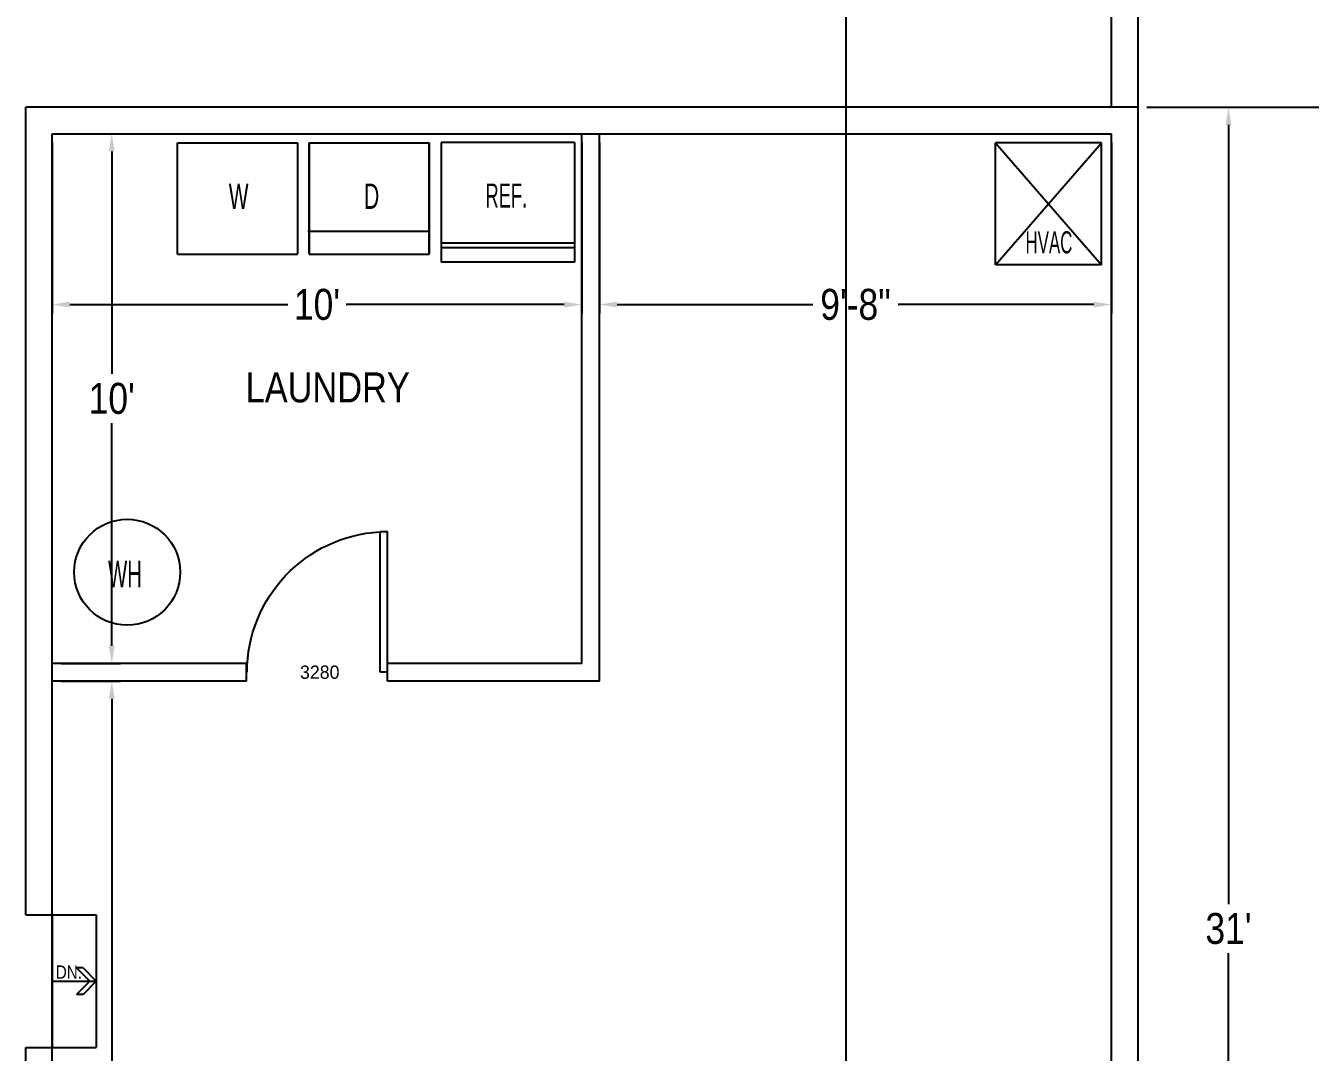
# Model space of a CAD drawing. Header units: inches. Extents: x -1842 to 12195, y -2228 to 2193.
# Drawn here: x 8731.8 to 9022.9, y 963.5 to 1196.1 of the extents above; entities that cross this region are included whole.
import ezdxf

# ---------------------------------------------------------------- set-up
doc = ezdxf.new("R2010")
doc.units = ezdxf.units.IN
doc.header["$LTSCALE"] = 6
doc.header["$MEASUREMENT"] = 0
for name, color, linetype in [('BUILT-INS', 13, 'Continuous'), ('CABS', 23, 'Continuous'), ('Title Block', 7, 'Continuous'), ('TITLES', 3, 'Continuous'), ('TXT', 4, 'Continuous'), ('windows', 4, 'Continuous')]:
    doc.layers.add(name, color=color, linetype=linetype)
doc.styles.add('ARCHSTYL', font='ARIALN.TTF', dxfattribs={"height": 5})
doc.styles.add('HS-DESIGN-TTLB', font='GOTHIC.TTF')
doc.styles.get("Standard").update_dxf_attribs({"font": 'ARIALN.TTF'})
doc.dimstyles.get("Standard").update_dxf_attribs({"dimtxt": 7, "dimasz": 4, "dimexe": 2, "dimexo": 2, "dimgap": 2, "dimtad": 0, "dimtih": 1, "dimtoh": 1, "dimdec": 0, "dimzin": 0, "dimdsep": 46, "dimlunit": 4, "dimtxsty": 'Standard', "dimcen": 0.09, "dimclrd": 3, "dimclre": 3, "dimclrt": 3, "dimadec": 0, "dimazin": 0, "dimtfac": 1, "dimtdec": 0, "dimtofl": 0, "dimtmove": 0, "dimatfit": 3, "dimfxl": 1, "dimtolj": 1, "dimtzin": 0, "dimarcsym": 0})

# ---------------------------------------------------------------- blocks, each defined once
blk = doc.blocks.new('*D450')
at = {"layer": 'Defpoints', "color": 0, "transparency": 16777216}
for p in [(8983.83, 1177.62), (9004.33, 1177.62), (8983.83, 805.42)]:
    blk.add_point(p, dxfattribs=at)
at = {"layer": 'Title Block', "color": 3, "lineweight": -2, "transparency": 16777216}
for p, q in [((8985.83, 1177.62), (9006.33, 1177.62)), ((9004.33, 1173.62), (9004.33, 997.1)), ((9004.33, 809.42), (9004.33, 985.95)), ((8985.83, 805.42), (9006.33, 805.42))]:
    blk.add_line(p, q, dxfattribs=at)
at = {"layer": 'Title Block', "color": 3, "transparency": 16777216}
for points in [[(9003.66, 1173.62), (9005, 1173.62), (9004.33, 1177.62)], [(9003.66, 809.42), (9005, 809.42), (9004.33, 805.42)]]:
    blk.add_solid(points, dxfattribs=at)
at = {"layer": 'Title Block', "color": 3, "transparency": 16777216, "insert": (9004.33, 991.52), "char_height": 7, "attachment_point": 5}
blk.add_mtext("\\A1;31'", dxfattribs=at)
blk = doc.blocks.new('door')
at = {"layer": 'windows'}
for p, q in [((9950.29, 7178.88), (9948.56, 7178.88)), ((9948.56, 7178.88), (9948.56, 7146.97)), ((9950.29, 7178.88), (9948.56, 7178.88)), ((9950.29, 7178.88), (9950.29, 7146.97)), ((9948.56, 7146.97), (9950.29, 7146.97))]:
    blk.add_line(p, q, dxfattribs=at)
blk.add_arc((9950.29, 7178.88), 31.9, 180, 266.8995, dxfattribs=at)
blk = doc.blocks.new('*D445')
at = {"layer": 'Defpoints', "color": 0, "transparency": 16777216}
for p in [(8983.83, 1357.62), (8983.83, 1177.62), (9026.83, 1177.62)]:
    blk.add_point(p, dxfattribs=at)
at = {"layer": 'Title Block', "color": 3, "lineweight": -2, "transparency": 16777216}
for p, q in [((8985.83, 1357.62), (9028.83, 1357.62)), ((9026.83, 1353.62), (9026.83, 1273.2)), ((9026.83, 1181.62), (9026.83, 1262.05)), ((8985.83, 1177.62), (9028.83, 1177.62))]:
    blk.add_line(p, q, dxfattribs=at)
at = {"layer": 'Title Block', "color": 3, "transparency": 16777216}
for points in [[(9026.16, 1353.62), (9027.5, 1353.62), (9026.83, 1357.62)], [(9026.16, 1181.62), (9027.5, 1181.62), (9026.83, 1177.62)]]:
    blk.add_solid(points, dxfattribs=at)
at = {"layer": 'Title Block', "color": 3, "transparency": 16777216, "insert": (9026.83, 1267.62), "char_height": 7, "attachment_point": 5}
blk.add_mtext("\\A1;15'", dxfattribs=at)
blk = doc.blocks.new('*D447')
at = {"layer": 'Defpoints', "color": 0, "transparency": 16777216}
for p in [(8737.83, 1171.62), (8737.83, 1051.62), (8751.33, 1051.62)]:
    blk.add_point(p, dxfattribs=at)
at = {"layer": 'Title Block', "color": 3, "lineweight": -2, "transparency": 16777216}
for p, q in [((8739.83, 1171.62), (8753.33, 1171.62)), ((8751.33, 1167.62), (8751.33, 1117.2)), ((8751.33, 1055.62), (8751.33, 1106.05)), ((8739.83, 1051.62), (8753.33, 1051.62))]:
    blk.add_line(p, q, dxfattribs=at)
at = {"layer": 'Title Block', "color": 3, "transparency": 16777216}
for points in [[(8750.66, 1167.62), (8752, 1167.62), (8751.33, 1171.62)], [(8750.66, 1055.62), (8752, 1055.62), (8751.33, 1051.62)]]:
    blk.add_solid(points, dxfattribs=at)
at = {"layer": 'Title Block', "color": 3, "transparency": 16777216, "insert": (8751.33, 1111.62), "char_height": 7, "attachment_point": 5}
blk.add_mtext("\\A1;10'", dxfattribs=at)
blk = doc.blocks.new('*D448')
at = {"layer": 'Defpoints', "color": 0, "transparency": 16777216}
for p in [(8737.83, 1171.62), (8857.83, 1171.62), (8857.83, 1132.92)]:
    blk.add_point(p, dxfattribs=at)
at = {"layer": 'Title Block', "color": 3, "lineweight": -2, "transparency": 16777216}
for p, q in [((8737.83, 1169.62), (8737.83, 1130.92)), ((8857.83, 1169.62), (8857.83, 1130.92)), ((8741.83, 1132.92), (8791.23, 1132.92)), ((8853.83, 1132.92), (8804.43, 1132.92))]:
    blk.add_line(p, q, dxfattribs=at)
at = {"layer": 'Title Block', "color": 3, "transparency": 16777216}
for points in [[(8741.83, 1133.59), (8741.83, 1132.26), (8737.83, 1132.92)], [(8853.83, 1133.59), (8853.83, 1132.26), (8857.83, 1132.92)]]:
    blk.add_solid(points, dxfattribs=at)
at = {"layer": 'Title Block', "color": 3, "transparency": 16777216, "insert": (8797.83, 1132.92), "char_height": 7, "attachment_point": 5}
blk.add_mtext("\\A1;10'", dxfattribs=at)
blk = doc.blocks.new('*D449')
at = {"layer": 'Defpoints', "color": 0, "transparency": 16777216}
for p in [(8737.83, 1047.62), (8737.83, 811.42), (8751.33, 811.42)]:
    blk.add_point(p, dxfattribs=at)
at = {"layer": 'Title Block', "color": 3, "lineweight": -2, "transparency": 16777216}
for p, q in [((8739.83, 1047.62), (8753.33, 1047.62)), ((8751.33, 1043.62), (8751.33, 935.1)), ((8751.33, 815.42), (8751.33, 923.95)), ((8739.83, 811.42), (8753.33, 811.42))]:
    blk.add_line(p, q, dxfattribs=at)
at = {"layer": 'Title Block', "color": 3, "transparency": 16777216}
for points in [[(8750.66, 1043.62), (8752, 1043.62), (8751.33, 1047.62)], [(8750.66, 815.42), (8752, 815.42), (8751.33, 811.42)]]:
    blk.add_solid(points, dxfattribs=at)
at = {"layer": 'Title Block', "color": 3, "transparency": 16777216, "insert": (8751.33, 929.52), "char_height": 7, "attachment_point": 5}
blk.add_mtext('\\A1;19\'-8"', dxfattribs=at)
blk = doc.blocks.new('*D420')
at = {"layer": 'Defpoints', "color": 0, "transparency": 16777216}
for p in [(8861.83, 1171.62), (8977.83, 1171.62), (8861.83, 1132.92)]:
    blk.add_point(p, dxfattribs=at)
at = {"layer": 'Title Block', "color": 3, "lineweight": -2, "transparency": 16777216}
for p, q in [((8861.83, 1169.62), (8861.83, 1130.92)), ((8977.83, 1169.62), (8977.83, 1130.92)), ((8865.83, 1132.92), (8910.19, 1132.92)), ((8973.83, 1132.92), (8929.47, 1132.92))]:
    blk.add_line(p, q, dxfattribs=at)
at = {"layer": 'Title Block', "color": 3, "transparency": 16777216}
for points in [[(8865.83, 1133.59), (8865.83, 1132.26), (8861.83, 1132.92)], [(8973.83, 1133.59), (8973.83, 1132.26), (8977.83, 1132.92)]]:
    blk.add_solid(points, dxfattribs=at)
at = {"layer": 'Title Block', "color": 3, "transparency": 16777216, "insert": (8919.83, 1132.92), "char_height": 7, "attachment_point": 5}
blk.add_mtext('\\A1;9\'-8"', dxfattribs=at)

msp = doc.modelspace()

# ---------------------------------------------------------------- linework, layer by layer
at = {"color": 1}
msp.add_line((8917.6087459, 1433.8457482), (8917.6087459, 693.3576756), dxfattribs=at)
at = {"layer": 'BUILT-INS'}
for p, q in [((8766.186664, 1144.3743376), (8766.186664, 1169.5815576)), ((8766.186664, 1169.5815576), (8793.3888888, 1169.5815576)), ((8793.3888888, 1169.5815576), (8793.3888888, 1144.3743376)), ((8796.0632084, 1144.3743376), (8796.0632084, 1169.5815576)), ((8796.0632084, 1169.5815576), (8823.2654332, 1169.5815576)), ((8796.0632084, 1169.5815576), (8796.0632084, 1144.3743376)), ((8796.0632084, 1169.5815576), (8823.2654332, 1169.5815576)), ((8823.2654332, 1169.5815576), (8823.2654332, 1144.3743376)), ((8823.2654332, 1144.3743376), (8823.2654332, 1169.5815576)), ((8951.5485218, 1141.9004263), (8951.5485218, 1169.5978566)), ((8951.5485218, 1169.5978566), (8975.5485218, 1141.9004263)), ((8951.5485218, 1141.9004263), (8975.5485218, 1169.5978566)), ((8975.5485218, 1169.5978566), (8951.5485218, 1169.5978566)), ((8975.5485218, 1141.9004263), (8975.5485218, 1169.5978566)), ((8822.9519549, 1149.4982307), (8795.7497301, 1149.4982307)), ((8766.186664, 1144.3743376), (8793.3888888, 1144.3743376)), ((8796.0632084, 1144.3743376), (8823.2654332, 1144.3743376)), ((8796.0632084, 1144.3743376), (8823.2654332, 1144.3743376)), ((8975.5485218, 1141.9004263), (8951.5485218, 1141.9004263))]:
    msp.add_line(p, q, dxfattribs=at)
msp.add_circle((8754.8307156, 1072.273473), 12, dxfattribs=at)
at = {"layer": 'CABS'}
for p, q in [((8856.1427983, 1169.6076172), (8825.9509272, 1169.6076172)), ((8825.9509272, 1169.6076172), (8825.9509272, 1142.5047354)), ((8825.9509272, 1169.6076172), (8825.9509272, 1142.5047354)), ((8856.1427983, 1169.6076172), (8856.1427983, 1142.5047354)), ((8856.1427983, 1146.8574943), (8825.9509272, 1146.8574943)), ((8856.1427983, 1145.808407), (8825.9509272, 1145.808407)), ((8856.1427983, 1142.5047354), (8825.9509272, 1142.5047354))]:
    msp.add_line(p, q, dxfattribs=at)
at = {"layer": 'Title Block'}
for p, q in [((8983.8307156, 1177.623473), (8983.8307156, 1357.623473)), ((8977.8307156, 1177.623473), (8977.8307156, 1351.623473)), ((8731.8307156, 994.623473), (8731.8307156, 1177.623473)), ((8983.8307156, 1177.623473), (8731.8307156, 1177.623473)), ((8983.8307156, 805.423473), (8983.8307156, 1177.623473)), ((8737.8307156, 1171.623473), (8977.8307156, 1171.623473)), ((8737.8307156, 811.423473), (8737.8307156, 1171.623473)), ((8857.8307156, 1051.623473), (8857.8307156, 1171.623473)), ((8861.8307156, 1047.623473), (8861.8307156, 1171.623473)), ((8977.8307156, 811.423473), (8977.8307156, 1171.623473)), ((8781.8307156, 1051.623473), (8737.8307156, 1051.623473)), ((8781.8307156, 1047.623473), (8781.8307156, 1051.623473)), ((8857.8307156, 1051.623473), (8813.8307156, 1051.623473)), ((8813.8307156, 1047.623473), (8813.8307156, 1051.623473)), ((8781.8307156, 1047.623473), (8737.8307156, 1047.623473)), ((8861.8307156, 1047.623473), (8813.8307156, 1047.623473)), ((8731.8307156, 994.623473), (8737.8307156, 994.623473)), ((8737.8307156, 994.623473), (8737.8307156, 964.623473)), ((8737.8307156, 994.623473), (8747.8307156, 994.623473)), ((8747.8307156, 994.623473), (8747.8307156, 964.623473)), ((8731.8307156, 958.623473), (8731.8307156, 964.623473)), ((8731.8307156, 964.623473), (8737.8307156, 964.623473)), ((8737.8307156, 964.623473), (8747.8307156, 964.623473))]:
    msp.add_line(p, q, dxfattribs=at)
at = {"layer": 'TXT', "color": 4}
for p, q in [((8744.8307156, 982.623473), (8743.3307156, 982.623473)), ((8737.8307156, 979.623473), (8747.8307156, 979.623473)), ((8744.8307156, 976.623473), (8743.3307156, 976.623473))]:
    msp.add_line(p, q, dxfattribs=at)
for points in [[(8743.3307156, 982.623473), (8746.3307156, 979.623473), (8743.3307156, 976.623473)], [(8744.8307156, 982.623473), (8747.8307156, 979.623473), (8744.8307156, 976.623473)]]:
    msp.add_lwpolyline(points, dxfattribs=at)

# ---------------------------------------------------------------- block references
at = {"layer": 'TITLES', "xscale": -0.9981162176012902, "yscale": 0.9981162176012902, "zscale": 0.9981162176012902, "rotation": 180}
msp.add_blockref('door', (-1117.7124061, 8214.9757711), dxfattribs=at)

# ---------------------------------------------------------------- texts
at = {"attachment_point": 1}
for s, insert, char_height, width in [('\\A1;LAUNDRY', (8781.6504468, 1117.555015), 6.8007744, 110.476910075), ('\\A1;DN.', (8738.6399805, 983.1837715), 3.0096, 28.741858457)]:
    msp.add_mtext(s, dxfattribs=dict(at, insert=insert, char_height=char_height, width=width))
at = {"layer": 'CABS', "style": 'ARCHSTYL'}
for s, height, width, p in [('W', 5.7375, 0.721817, (8777.840075, 1154.5993077)), ('D', 5.7375, 0.721817, (8808.5005699, 1154.5993077)), ('HVAC', 5, 0.667387, (8958.3468592, 1144.5278929)), ('WH', 6, 0.667387, (8750.5032953, 1068.8782186))]:
    msp.add_text(s, height=height, dxfattribs=dict(at, width=width)).set_placement(p)
at = {"layer": 'CABS', "width": 0.667387}
msp.add_text('REF.', height=5.44061952, dxfattribs=at).set_placement((8835.9825227, 1154.9129863))
at = {"layer": 'Title Block', "insert": (8793.9711686, 1051.1340182), "char_height": 3.0096, "width": 43.611515527, "attachment_point": 1, "style": 'HS-DESIGN-TTLB'}
msp.add_mtext('3280', dxfattribs=at)

# ---------------------------------------------------------------- dimensions: what is measured, and where the dimension line sits
at = {"layer": 'Title Block'}
for base, p1, p2, picture, middle in [((9026.8307156, 1177.623473), (8983.8307156, 1357.623473), (8983.8307156, 1177.623473), '*D445', (9026.8307156, 1267.623473)), ((9004.3307156, 1177.623473), (8983.8307156, 805.423473), (8983.8307156, 1177.623473), '*D450', (9004.3307156, 991.523473)), ((8751.3307156, 1051.623473), (8737.8307156, 1171.623473), (8737.8307156, 1051.623473), '*D447', (8751.3307156, 1111.623473)), ((8751.3307156, 811.423473), (8737.8307156, 1047.623473), (8737.8307156, 811.423473), '*D449', (8751.3307156, 929.523473))]:
    dim = msp.add_linear_dim(base=base, p1=p1, p2=p2, angle=90, dimstyle='Standard', dxfattribs=at)
    dim.commit()
    dim.dimension.update_dxf_attribs({"geometry": picture, "text_midpoint": middle})
for base, p1, p2, picture, middle in [((8857.8307156, 1132.923473), (8737.8307156, 1171.623473), (8857.8307156, 1171.623473), '*D448', (8797.8307156, 1132.923473)), ((8861.8307156, 1132.923473), (8977.8307156, 1171.623473), (8861.8307156, 1171.623473), '*D420', (8919.8307156, 1132.923473))]:
    dim = msp.add_linear_dim(base=base, p1=p1, p2=p2, dimstyle='Standard', dxfattribs=at)
    dim.commit()
    dim.dimension.update_dxf_attribs({"geometry": picture, "text_midpoint": middle})

doc.saveas('drawing.dxf')
